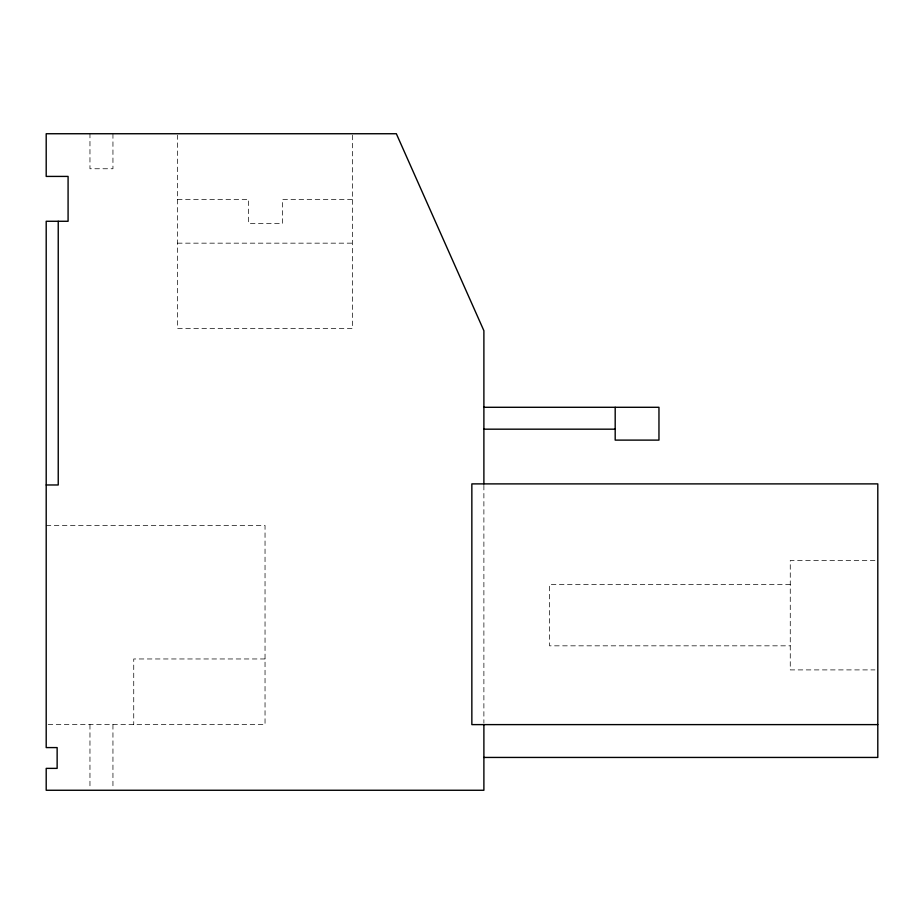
<?xml version="1.0" encoding="UTF-8"?>
<svg xmlns="http://www.w3.org/2000/svg" width="924" height="924" viewBox="0 0 924 924"><rect width="100%" height="100%" fill="white"/><g stroke="black" fill="none" stroke-linecap="round" stroke-linejoin="round"><path stroke-width="0.69" stroke-dasharray="4.62 3.46" d="M177.5 199.388L248.625 199.388L248.625 223.458L282.548 223.458L282.548 199.388L352.575 199.388M177.5 243.162L352.575 243.162M46.2 525.467L265.038 525.467L265.038 724.612L46.2 724.612M874.936 560.475L790.263 560.475L790.263 669.9L874.936 669.9M790.263 584.557L549.537 584.557L549.537 645.83L790.263 645.83M265.038 658.962L133.737 658.962L133.737 724.612M483.887 485.331L483.887 723.169M352.575 135.181L352.575 328.505L177.5 328.505L177.5 135.181M112.947 133.737L112.947 168.757L89.963 168.757L89.963 133.737M112.947 724.612L112.947 788.83M89.963 724.612L89.963 788.83"/><path stroke-width="1.39" d="M483.887 407.288L658.962 407.288L658.962 440.113L615.188 440.113L615.188 407.288M483.887 429.175L615.188 429.175M46.2 484.973L58.235 484.973L58.235 221.275M877.8 724.612L471.852 724.612L471.852 483.887L877.8 483.887L877.8 757.437L483.887 757.437M483.887 483.887L483.887 330.7L396.35 133.737L46.2 133.737L46.2 176.415L68.087 176.415L68.087 221.275L46.2 221.275L46.2 747.585L57.138 747.585L57.138 768.375L46.2 768.375L46.2 790.263L483.887 790.263L483.887 724.612"/></g></svg>
